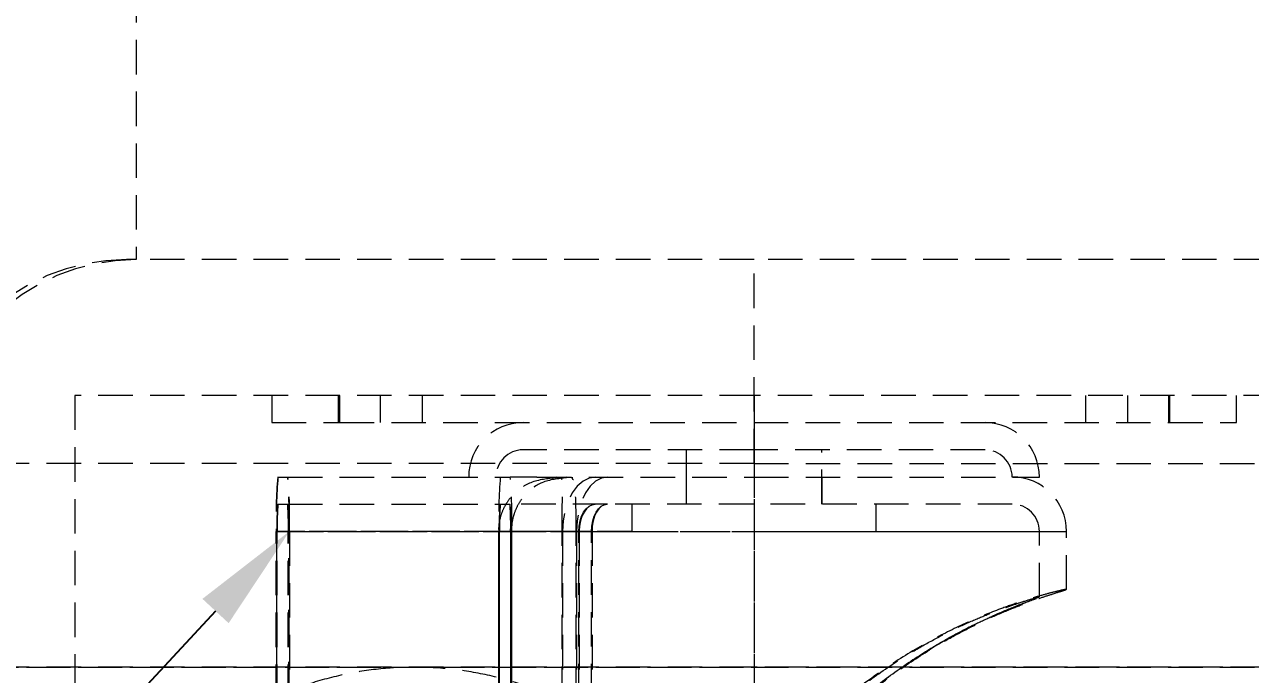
# Model space of a CAD drawing. Header units: millimetres. Extents: x 15 to 1184, y 5 to 836.
# Drawn here: x 129.71 to 174.83, y 541.51 to 565.44 of the extents above; entities that cross this region are included whole.
import ezdxf
from ezdxf import colors
from ezdxf.entities.mleader import LeaderData, LeaderLine
from ezdxf.math import Vec2, Vec3

# ---------------------------------------------------------------- set-up
doc = ezdxf.new("R2010")
doc.units = ezdxf.units.MM
doc.linetypes.add('HIDDEN', pattern=[1.905, 1.27, -0.635])

msp = doc.modelspace()

# ---------------------------------------------------------------- linework, layer by layer
at = {"color": 7, "linetype": 'HIDDEN', "lineweight": 18}
for p, q in [((133.819, 606.783), (133.819, 556.783)), ((133.819, 556.783), (133.469, 556.783)), ((156.557, 556.783), (133.819, 556.783)), ((156.557, 549.283), (156.557, 556.783)), ((156.557, 549.283), (156.557, 556.783)), ((179.296, 556.783), (156.557, 556.783)), ((156.557, 549.283), (156.557, 556.783)), ((156.557, 549.283), (156.557, 556.783)), ((156.557, 551.783), (131.557, 551.783)), ((131.557, 551.783), (131.557, 529.283)), ((138.807, 551.783), (138.807, 550.783)), ((141.257, 551.783), (141.257, 550.783)), ((141.307, 551.783), (141.307, 550.783)), ((141.307, 551.783), (141.307, 550.783)), ((142.807, 550.783), (142.807, 551.783)), ((142.807, 550.783), (142.807, 551.783)), ((142.807, 550.783), (142.807, 551.783)), ((142.807, 550.783), (142.807, 551.783)), ((144.357, 550.783), (144.357, 551.783)), ((156.557, 551.783), (156.557, 529.283)), ((156.557, 551.783), (156.557, 529.283)), ((181.557, 551.783), (156.557, 551.783)), ((156.557, 551.783), (156.557, 529.283)), ((156.557, 551.783), (156.557, 529.695)), ((168.757, 551.783), (168.757, 550.783)), ((170.307, 550.783), (170.307, 551.783)), ((170.307, 550.783), (170.307, 551.783)), ((170.307, 550.783), (170.307, 551.783)), ((170.307, 550.783), (170.307, 551.783)), ((171.807, 551.783), (171.807, 550.783)), ((171.807, 551.783), (171.807, 550.783)), ((171.857, 550.783), (171.857, 551.783)), ((174.307, 550.783), (174.307, 551.783)), ((138.807, 550.783), (141.307, 550.783)), ((141.307, 550.783), (171.807, 550.783)), ((156.557, 550.783), (156.557, 548.783)), ((156.557, 550.783), (156.557, 548.783)), ((171.807, 550.783), (174.307, 550.783)), ((154.057, 549.783), (154.057, 547.783)), ((156.557, 549.783), (156.557, 548.783)), ((156.557, 549.783), (156.557, 548.783)), ((156.557, 549.783), (156.557, 547.783)), ((156.557, 549.783), (156.557, 547.783)), ((159.057, 547.783), (159.057, 549.783)), ((156.557, 549.283), (125.991, 549.283)), ((156.557, 549.283), (126.341, 549.283)), ((156.557, 549.283), (156.557, 541.783)), ((156.557, 549.283), (156.557, 541.783)), ((156.557, 549.283), (186.773, 549.283)), ((156.557, 549.283), (156.557, 541.783)), ((156.557, 549.283), (156.557, 541.783)), ((156.557, 549.283), (187.123, 549.283)), ((139.029, 548.783), (139.403, 548.783)), ((139.403, 548.783), (147.583, 548.783)), ((148.569, 548.783), (147.583, 548.783)), ((148.569, 548.783), (156.557, 548.783)), ((149.491, 548.754), (149.287, 548.78)), ((149.885, 548.754), (149.656, 548.78)), ((154.057, 548.783), (154.057, 547.783)), ((154.058, 548.783), (154.058, 547.783)), ((154.058, 548.783), (154.058, 547.783)), ((156.557, 548.783), (167.057, 548.783)), ((159.056, 548.783), (159.056, 547.783)), ((159.056, 548.783), (159.056, 547.783)), ((159.057, 547.783), (159.057, 548.783)), ((139.029, 547.783), (139.403, 547.783)), ((139.403, 547.783), (147.583, 547.783)), ((151.163, 547.783), (147.583, 547.783)), ((166.057, 547.783), (151.163, 547.783)), ((152.057, 547.783), (152.057, 546.783)), ((156.557, 547.783), (156.557, 546.783)), ((156.557, 547.783), (156.557, 546.783)), ((161.057, 546.783), (161.057, 547.783)), ((138.971, 527.283), (138.971, 546.783)), ((138.971, 546.783), (147.151, 546.783)), ((147.165, 546.783), (138.985, 546.783)), ((138.985, 546.783), (138.985, 527.283)), ((139, 527.283), (139, 546.783)), ((147.18, 546.783), (139, 546.783)), ((139.012, 546.783), (147.192, 546.783)), ((139.012, 527.283), (139.012, 546.783)), ((147.599, 546.783), (139.418, 546.783)), ((139.418, 527.283), (139.418, 546.783)), ((139.432, 529.283), (139.432, 546.783)), ((139.432, 546.783), (147.612, 546.783)), ((139.446, 546.783), (147.626, 546.783)), ((139.446, 527.283), (139.446, 546.783)), ((147.641, 546.783), (139.461, 546.783)), ((139.461, 546.783), (139.461, 529.283)), ((147.151, 546.783), (147.151, 525.283)), ((147.165, 525.283), (147.165, 546.783)), ((150.107, 546.783), (147.18, 546.783)), ((147.18, 546.783), (147.18, 525.283)), ((147.192, 546.783), (150.121, 546.783)), ((147.192, 525.283), (147.192, 546.783)), ((150.58, 546.783), (147.599, 546.783)), ((147.599, 546.783), (147.599, 525.283)), ((147.612, 546.783), (150.595, 546.783)), ((147.612, 525.283), (147.612, 546.783)), ((147.626, 546.783), (147.626, 525.283)), ((147.641, 529.283), (147.641, 546.783)), ((149.493, 525.3), (149.493, 546.783)), ((149.493, 546.783), (152.057, 546.783)), ((149.508, 546.783), (149.508, 525.3)), ((152.057, 546.783), (149.508, 546.783)), ((150.011, 525.3), (150.011, 546.783)), ((150.011, 546.783), (152.057, 546.783)), ((150.027, 546.783), (168.051, 546.783)), ((150.027, 546.783), (150.027, 529.283)), ((150.107, 525.399), (150.107, 546.783)), ((150.107, 546.783), (152.057, 546.783)), ((150.121, 546.783), (150.121, 525.399)), ((152.057, 546.783), (150.121, 546.783)), ((150.58, 525.399), (150.58, 546.783)), ((150.58, 546.783), (152.057, 546.783)), ((150.595, 546.783), (150.595, 525.399)), ((150.595, 546.783), (167.053, 546.783)), ((152.057, 546.783), (156.557, 546.783)), ((156.557, 546.783), (161.057, 546.783)), ((161.057, 546.783), (168.05, 546.783)), ((161.057, 546.783), (167.053, 546.783)), ((167.057, 544.357), (167.057, 546.783)), ((168.057, 544.641), (168.057, 546.783)), ((167.057, 544.355), (167.057, 544.357)), ((125.969, 541.783), (156.557, 541.783)), ((156.557, 541.783), (125.969, 541.783)), ((126.319, 541.783), (156.557, 541.783)), ((156.557, 541.783), (126.319, 541.783)), ((156.557, 541.783), (186.796, 541.783)), ((186.796, 541.783), (156.557, 541.783)), ((156.557, 541.783), (187.146, 541.783)), ((187.146, 541.783), (156.557, 541.783))]:
    msp.add_line(p, q, dxfattribs=at)
at = {"color": 7, "linetype": 'HIDDEN', "lineweight": 18, "flags": 128}
for points in [[(150.734, 548.783), (150.495, 548.745), (150.265, 548.631), (150.053, 548.446), (149.868, 548.198), (149.715, 547.895), (149.602, 547.549), (149.532, 547.174), (149.508, 546.783)], [(151.163, 548.783), (150.941, 548.745), (150.728, 548.631), (150.532, 548.446), (150.36, 548.198), (150.219, 547.895), (150.114, 547.549), (150.049, 547.174), (150.027, 546.783)], [(150.107, 546.783), (150.119, 546.978), (150.154, 547.166), (150.211, 547.339), (150.287, 547.49), (150.38, 547.615), (150.487, 547.707), (150.602, 547.764), (150.722, 547.783)], [(150.734, 547.783), (150.615, 547.764), (150.5, 547.707), (150.394, 547.615), (150.301, 547.49), (150.225, 547.339), (150.168, 547.166), (150.133, 546.978), (150.121, 546.783)], [(150.58, 546.783), (150.591, 546.978), (150.624, 547.166), (150.676, 547.339), (150.747, 547.49), (150.833, 547.615), (150.932, 547.707), (151.039, 547.764), (151.15, 547.783)], [(151.163, 547.783), (151.052, 547.764), (150.946, 547.707), (150.847, 547.615), (150.761, 547.49), (150.691, 547.339), (150.638, 547.166), (150.606, 546.978), (150.595, 546.783)], [(147.165, 546.783), (147.481, 546.783), (147.794, 546.783), (148.102, 546.783), (148.404, 546.783), (148.697, 546.783), (148.98, 546.783), (149.251, 546.783), (149.508, 546.783)], [(147.641, 546.783), (147.957, 546.783), (148.272, 546.783), (148.584, 546.783), (148.89, 546.783), (149.19, 546.783), (149.48, 546.783), (149.76, 546.783), (150.027, 546.783)]]:
    msp.add_lwpolyline(points, dxfattribs=at)
at = {"color": 7, "linetype": 'HIDDEN', "lineweight": 18}
for centre, radius, start, end in [((133.469, 549.283), 7.5, 90, 180), ((133.819, 549.283), 7.5, 90, 180), ((148.057, 548.783), 2, 90, 180), ((165.057, 548.783), 2, 360, 90), ((148.057, 548.783), 1, 90, 180), ((165.057, 548.783), 1, 0, 90), ((156.374, 547.283), 17.41, 175.056, 181.6444), ((157.471, 547.283), 18.493, 175.3465, 181.5481), ((120.959, 547.283), 18.493, 358.4519, 4.6535), ((122.058, 547.283), 17.41, 358.3556, 4.944), ((165.652, 547.283), 18.493, 175.3465, 181.5481), ((130.238, 547.283), 17.41, 358.3556, 4.944), ((166.057, 546.783), 2, 360, 90), ((147.701, 547.033), 8.705, 175.056, 181.6444), ((148.255, 547.033), 9.247, 175.3465, 181.5481), ((130.175, 547.033), 9.247, 358.4519, 4.6535), ((130.731, 547.033), 8.705, 358.3556, 4.944), ((155.881, 547.033), 8.705, 175.056, 181.6444), ((156.435, 547.033), 9.247, 175.3465, 181.5481), ((138.356, 547.033), 9.247, 358.4519, 4.6535), ((138.911, 547.033), 8.705, 358.3556, 4.944), ((166.057, 546.783), 1, 360, 90)]:
    msp.add_arc(centre, radius, start, end, dxfattribs=at)
for points, knots in [([(156.557, 549.783), (155.974, 549.783), (154.773, 549.783), (153.008, 549.783), (151.354, 549.783), (149.922, 549.783), (148.853, 549.783), (148.185, 549.783), (148.099, 549.783), (148.057, 549.783)], [0, 0, 0, 0, 0.131431, 0.270912, 0.415868, 0.562908, 0.715184, 0.861906, 1, 1, 1, 1]), ([(165.057, 549.783), (165.022, 549.783), (164.95, 549.783), (164.349, 549.783), (163.362, 549.783), (161.975, 549.783), (160.288, 549.783), (158.437, 549.783), (157.171, 549.783), (156.557, 549.783)], [0, 0, 0, 0, 0.1314026, 0.2709806, 0.416011, 0.5631206, 0.7153962, 0.8620478, 1, 1, 1, 1]), ([(149.289, 548.754), (148.964, 548.722), (148.356, 548.664), (147.741, 548.228), (147.413, 547.786), (147.26, 547.459), (147.168, 547.121), (147.157, 546.895), (147.151, 546.783)], [0, 0, 0, 0, 0.323277, 0.604343, 0.716753, 0.820564, 0.911558, 1, 1, 1, 1]), ([(149.658, 548.753), (149.348, 548.722), (148.767, 548.664), (148.184, 548.228), (147.873, 547.786), (147.729, 547.459), (147.642, 547.121), (147.631, 546.895), (147.626, 546.783)], [0, 0, 0, 0, 0.323022, 0.604194, 0.716646, 0.820497, 0.911524, 1, 1, 1, 1]), ([(149.493, 546.783), (149.493, 546.925), (149.494, 547.21), (149.499, 547.612), (149.505, 547.971), (149.51, 548.379), (149.508, 548.673), (149.48, 548.711), (149.469, 548.725)], [0, 0, 0, 0, 0.128243, 0.25797, 0.391654, 0.529261, 0.827549, 1, 1, 1, 1]), ([(150.011, 546.783), (150.011, 546.925), (150.011, 547.21), (150.006, 547.612), (149.997, 547.971), (149.975, 548.379), (149.938, 548.673), (149.881, 548.711), (149.86, 548.725)], [0, 0, 0, 0, 0.128254, 0.257993, 0.391688, 0.529308, 0.827621, 1, 1, 1, 1]), ([(149.493, 546.783), (149.09, 546.783), (148.37, 546.783), (147.524, 546.783), (147.151, 546.783)], [0, 0, 0, 0, 0.56, 1, 1, 1, 1]), ([(150.011, 546.783), (149.594, 546.783), (148.85, 546.783), (148, 546.783), (147.626, 546.783)], [0, 0, 0, 0, 0.5600005, 1, 1, 1, 1]), ([(168.053, 544.648), (168.028, 544.645), (167.979, 544.639), (167.739, 544.585), (167.382, 544.494), (166.899, 544.36), (166.306, 544.174), (165.502, 543.892), (164.443, 543.462), (163.096, 542.802), (161.687, 541.966), (160.269, 540.949), (158.902, 539.768), (157.636, 538.45), (156.487, 537.007), (155.372, 535.302), (154.357, 533.301), (153.508, 531.011), (153.183, 529.414), (153.02, 528.617)], [0, 0, 0, 0, 0.042994, 0.084702, 0.125162, 0.168937, 0.21062, 0.250294, 0.314179, 0.375367, 0.43804, 0.500564, 0.562539, 0.625713, 0.687675, 0.750603, 0.83343, 0.91687, 1, 1, 1, 1]), ([(153.812, 529.283), (153.933, 529.853), (154.222, 531.223), (155.013, 533.297), (156.033, 535.302), (157.15, 537.006), (158.29, 538.445), (159.54, 539.761), (160.881, 540.94), (162.259, 541.955), (163.464, 542.699), (164.464, 543.232), (165.271, 543.617), (165.995, 543.926), (166.628, 544.168), (167.164, 544.356), (167.647, 544.513), (167.999, 544.621), (168.024, 544.635), (168.036, 544.641)], [0, 0, 0, 0, 0.061668, 0.148211, 0.23449, 0.299456, 0.363431, 0.428787, 0.492907, 0.557488, 0.622213, 0.664196, 0.707322, 0.751772, 0.792904, 0.836118, 0.8815, 0.944837, 1, 1, 1, 1]), ([(168.044, 544.644), (168.048, 544.643), (168.053, 544.641), (167.988, 544.621), (167.969, 544.615)], [0, 0, 0, 0, 0.715571, 1, 1, 1, 1]), ([(153.051, 528.617), (153.201, 529.365), (153.504, 530.869), (154.279, 533.036), (155.203, 534.94), (156.215, 536.574), (157.259, 537.967), (158.413, 539.253), (159.667, 540.425), (160.974, 541.451), (162.145, 542.222), (163.132, 542.786), (163.941, 543.199), (164.684, 543.537), (165.348, 543.808), (165.924, 544.021), (166.47, 544.204), (166.902, 544.332), (167.08, 544.372), (167.044, 544.349), (166.884, 544.287), (166.553, 544.163), (165.978, 543.942), (165.086, 543.557), (164.016, 543.027), (162.802, 542.326), (161.527, 541.459), (160.248, 540.431), (159.011, 539.258), (157.866, 537.971), (156.822, 536.576), (155.608, 534.615), (154.376, 531.989), (153.876, 529.741), (153.626, 528.617)], [0, 0, 0, 0, 0.041366, 0.083046, 0.124589, 0.156002, 0.186937, 0.218582, 0.249519, 0.280898, 0.312062, 0.332495, 0.353294, 0.374554, 0.394621, 0.415482, 0.437191, 0.467939, 0.499825, 0.521216, 0.542094, 0.562487, 0.594712, 0.625091, 0.656873, 0.687715, 0.718952, 0.750404, 0.781382, 0.813072, 0.844039, 0.875487, 0.937743, 1, 1, 1, 1]), ([(154.577, 532.126), (154.679, 532.426), (155.026, 533.453), (155.795, 534.938), (156.802, 536.575), (157.845, 537.967), (158.988, 539.253), (160.224, 540.425), (161.502, 541.451), (162.634, 542.222), (163.58, 542.786), (164.349, 543.199), (165.044, 543.537), (165.657, 543.809), (166.175, 544.02), (166.662, 544.207), (166.844, 544.275), (166.951, 544.314)], [0, 0, 0, 0, 0.042718, 0.146042, 0.22417, 0.301109, 0.379816, 0.456759, 0.534803, 0.612312, 0.663131, 0.714861, 0.767739, 0.817649, 0.869532, 0.923525, 1, 1, 1, 1]), ([(164.149, 543.057), (163.973, 542.968), (163.404, 542.681), (162.778, 542.274), (162.346, 541.993)], [0, 0, 0, 0, 0.310915, 1, 1, 1, 1]), ([(153.476, 537.512), (153.311, 537.694), (152.831, 538.223), (151.949, 539.016), (150.808, 539.841), (149.58, 540.53), (148.282, 541.078), (146.931, 541.477), (145.544, 541.722), (144.138, 541.81), (142.731, 541.739), (141.341, 541.511), (139.986, 541.128), (138.682, 540.596), (137.446, 539.921), (136.294, 539.112), (135.24, 538.179), (134.297, 537.133), (133.478, 535.989), (132.792, 534.76), (132.249, 533.461), (131.851, 532.11), (131.626, 530.724), (131.532, 529.774), (131.559, 529.295), (131.559, 529.283)], [0, 0, 0, 0, 0.0243773, 0.0707665, 0.1171805, 0.1635999, 0.2100238, 0.2564509, 0.3028799, 0.3493092, 0.3957374, 0.4421628, 0.4885839, 0.5349995, 0.5814089, 0.6278116, 0.6742075, 0.7205966, 0.7669796, 0.8133572, 0.8597306, 0.9061011, 0.9524702, 0.9988393, 1, 1, 1, 1])]:
    msp.add_open_spline(points, degree=3, knots=knots, dxfattribs=at)

# ---------------------------------------------------------------- leaders
ml = msp.add_multileader_mtext('Standard')
ml.set_content('1', color=256)
ml.set_leader_properties()
ml.build(insert=Vec2(0, 0))
ml.multileader.update_dxf_attribs({"text_right_attachment_type": 6})
ctx = ml.context
ctx.base_point, ctx.plane_origin = Vec3(87.494, 507.937), Vec3(139.461, 546.783)
ctx.right_attachment, ctx.text_align_type = 6, 2
notes = []
notes.append((ctx, [(0, (1, 1, 0), (100.827, 505.137), (-1, 0), 8, [(0, [(139.461, 546.783)], 0, [])])]))
ctx.mtext.insert, ctx.mtext.alignment, ctx.mtext.flow_direction = Vec3(90.827, 509.937), 3, 5
for ctx, leaders in notes:
    for number, flags, end, landing, length, lines in leaders:
        leader = LeaderData()
        leader.index, (leader.has_last_leader_line, leader.has_dogleg_vector, leader.attachment_direction) = number, flags
        leader.last_leader_point, leader.dogleg_vector, leader.dogleg_length = Vec3(end), Vec3(landing), length
        for number, points, colour, breaks in lines:
            line = LeaderLine()
            line.index, line.vertices, line.color, line.breaks = number, Vec3.list(points), colors.encode_raw_color(colour), breaks
            leader.lines.append(line)
        ctx.leaders.append(leader)

doc.saveas('drawing.dxf')
